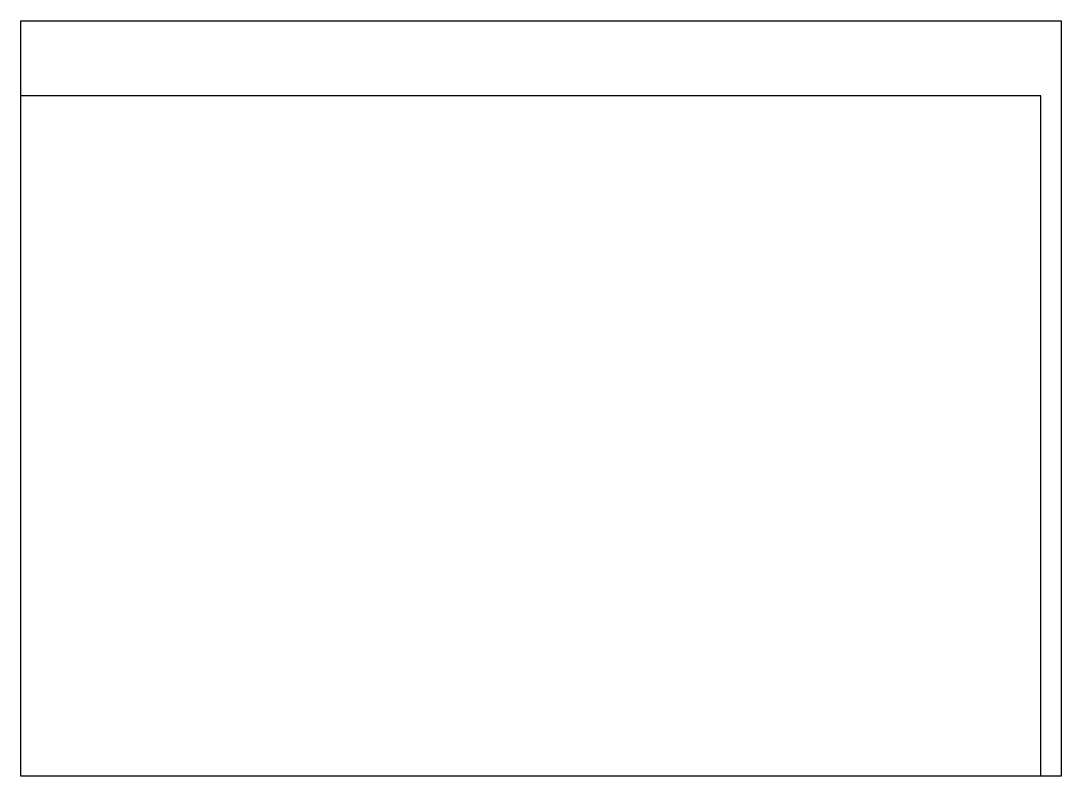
# Model space of a CAD drawing. Header units: millimetres. Extents: x 0 to 306, y 0 to 222.
import ezdxf

# ---------------------------------------------------------------- set-up
doc = ezdxf.new("R2010")
doc.units = ezdxf.units.MM
doc.layers.add('Surfacing', color=1, linetype='Continuous', true_color=0xff0000)

msp = doc.modelspace()

# ---------------------------------------------------------------- linework, layer by layer
at = {"layer": 'Surfacing'}
msp.add_lwpolyline([(0, 222), (306, 222), (306, 0), (0, 0)], close=True, dxfattribs=at)
msp.add_lwpolyline([(300, 0), (300, 200), (0, 200)], dxfattribs=at)

doc.saveas('drawing.dxf')
